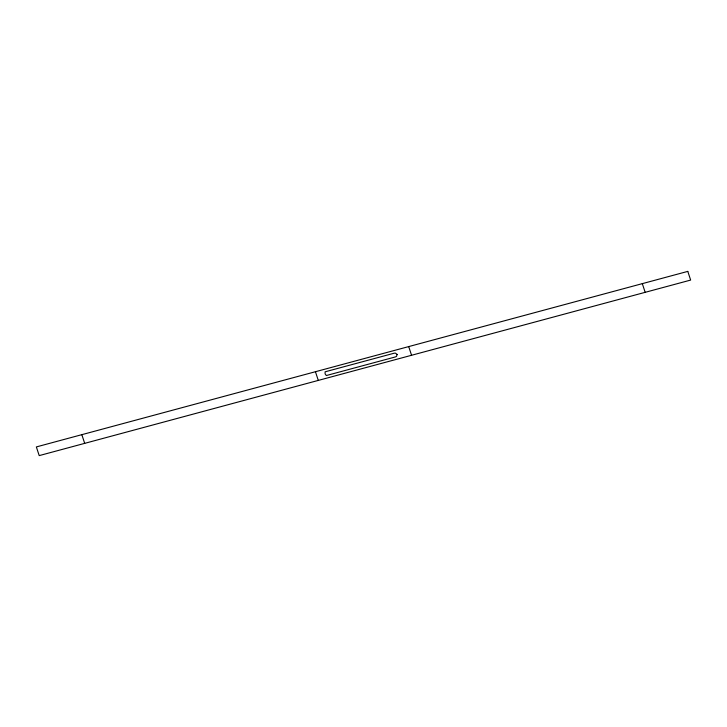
<?xml version="1.0" encoding="UTF-8"?>
<svg xmlns="http://www.w3.org/2000/svg" width="727" height="727" viewBox="0 0 727 727"><rect width="100%" height="100%" fill="white"/><g stroke="black" fill="none" stroke-linecap="round" stroke-linejoin="round"><path stroke-width="1.09" d="M642.314 283.639L645.167 292.336M408.71 346.588L411.564 355.276M315.436 371.724L318.29 380.412M81.833 434.664L84.686 443.361M397.133 354.44L396.515 356.357L395.443 356.921L326.323 375.541L325.105 373.842L325.105 371.815L394.216 353.195L395.452 353.131L397.133 354.44M687.787 271.389L36.35 446.923L39.213 455.611L690.65 280.077L687.787 271.389"/></g></svg>
